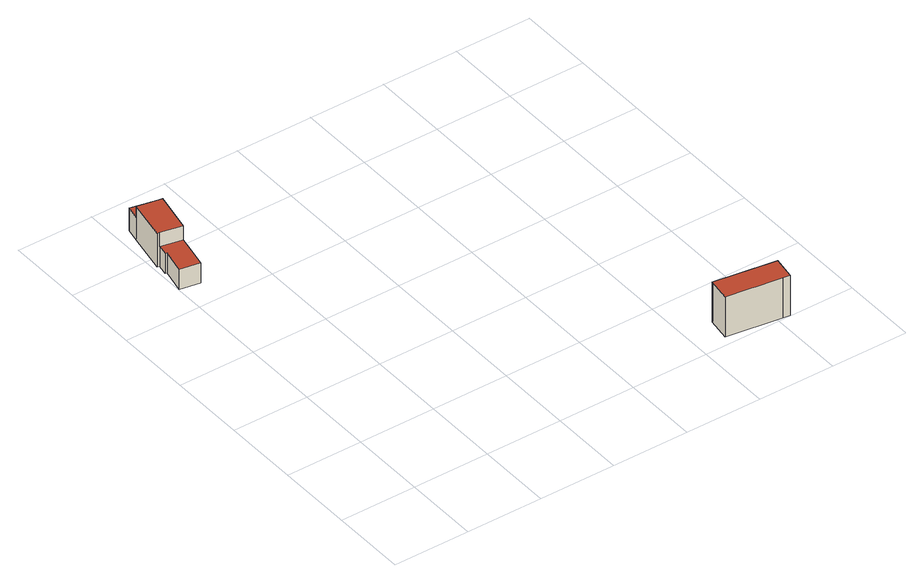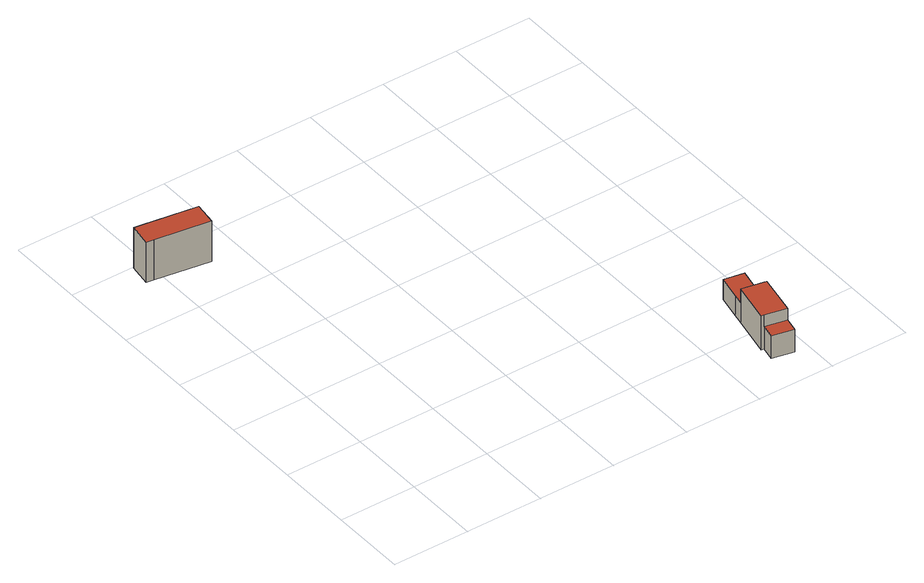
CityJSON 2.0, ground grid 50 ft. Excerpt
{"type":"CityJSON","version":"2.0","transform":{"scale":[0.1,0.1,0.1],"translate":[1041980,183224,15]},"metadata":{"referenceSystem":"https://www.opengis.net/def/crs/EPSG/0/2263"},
"CityObjects":{
"building1":{"type":"Building","attributes":{"name":"Bldg_4210014601","BIN":"4262887"},"geometry":[{"type":"MultiSurface","lod":"2","boundaries":[[[0,1,2,3,4,5,6,7,8,9,10,11,12]],[[13,14,15,16,17,18]],[[19,20,21,22]],[[23,24,25,26,27,28,29]],[[29,16,15,23]],[[20,13,18,21]],[[28,27,12,11]],[[29,28,11,10]],[[17,16,10,9]],[[18,17,9,8]],[[22,21,8,7]],[[19,22,7,6]],[[20,19,6,5]],[[14,13,5,4]],[[15,14,4,3]],[[24,23,3,2]],[[25,24,2,1]],[[26,25,1,0]],[[27,26,0,12]]],"semantics":{"surfaces":[{"type":"GroundSurface"},{"type":"RoofSurface","BIN":"4262887"},{"type":"WallSurface"}],"values":[0,1,1,1,2,2,2,2,2,2,2,2,2,2,2,2,2,2,2]}}]},
"building2":{"type":"Building","attributes":{"name":"Bldg_4210003187","BIN":"4262922"},"geometry":[{"type":"MultiSurface","lod":"2","boundaries":[[[30,31,32,33,34,35]],[[36,37,38,39,40,41]],[[36,41,35,34]],[[37,36,34,33]],[[38,37,33,32]],[[39,38,32,31]],[[40,39,31,30]],[[41,40,30,35]]],"semantics":{"surfaces":[{"type":"GroundSurface"},{"type":"RoofSurface","BIN":"4262922"},{"type":"WallSurface"}],"values":[0,1,2,2,2,2,2,2]}}]}
},
"vertices":[
[5,2189,12],[37,2345,12],[24,2348,12],[38,2418,12],[23,2421,12],[75,2684,12],[94,2776,12],[234,2748,12],[215,2656,12],[232,2653,12],[179,2389,12],[165,2320,12],[134,2164,12],[75,2684,249],[23,2421,249],[38,2418,249],[179,2389,249],[232,2653,249],[215,2656,249],[94,2776,169],[75,2684,169],[215,2656,169],[234,2748,169],[38,2418,152],[24,2348,152],[37,2345,152],[5,2189,152],[134,2164,152],[165,2320,152],[179,2389,152],
[2581,3,8],[2536,10,8],[2178,63,8],[2201,211,8],[2558,157,8],[2603,150,8],[2558,157,290],[2201,211,290],[2178,63,290],[2536,10,290],[2581,3,290],[2603,150,290]
]}
